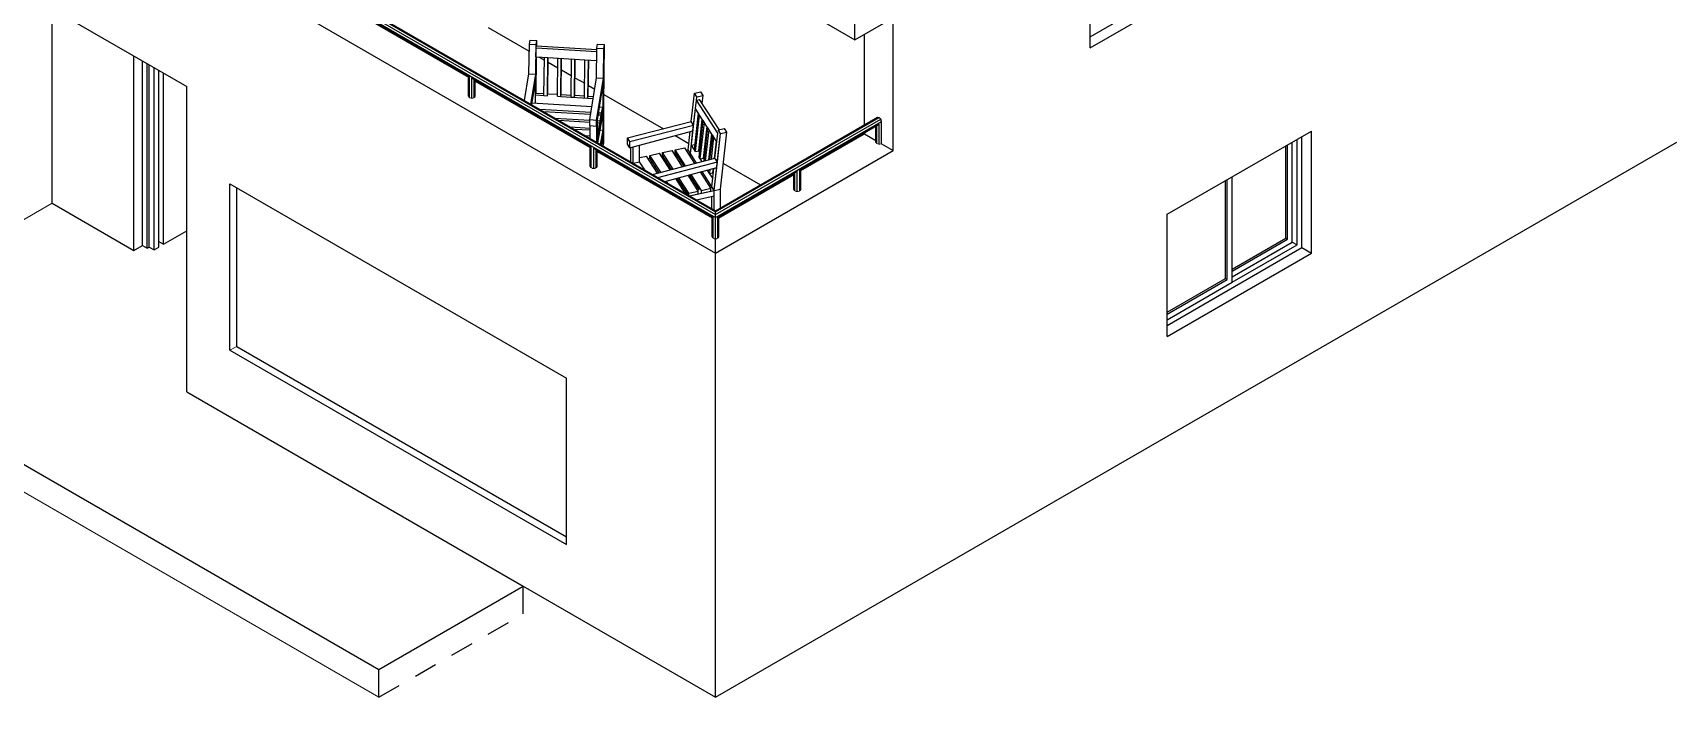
# Model space of a CAD drawing. Header units: millimetres. Extents: x 2491 to 2548.8, y 1338.3 to 1412.1.
# Drawn here: x 2496.89 to 2505.64, y 1346.39 to 1349.95 of the extents above; entities that cross this region are included whole.
import ezdxf

# ---------------------------------------------------------------- set-up
doc = ezdxf.new("R2010")
doc.units = ezdxf.units.MM
doc.linetypes.add('HIDDEN2', pattern=[0.1875, 0.125, -0.0625])
for name, color, linetype, lineweight in [('ARREDI attrezzature - furniture', 175, 'Continuous', 9), ('PROIEZIONI - projections', 145, 'Continuous', 13), ('PROIEZIONI finissime - fine lines', 251, 'Continuous', 9)]:
    doc.layers.add(name, color=color, linetype=linetype, lineweight=lineweight)
doc.layers.add('VETRATE sezioni - windows sections', color=171, linetype='Continuous')

msp = doc.modelspace()

# ---------------------------------------------------------------- linework, layer by layer
at = {"layer": 'ARREDI attrezzature - furniture', "linetype": 'Continuous', "lineweight": -3}
for p, q in [((2499.542, 1349.7278), (2499.5439, 1349.8867)), ((2499.542, 1349.7278), (2499.5439, 1349.8867)), ((2499.5439, 1349.8867), (2499.5476, 1349.9076)), ((2499.5439, 1349.8867), (2499.58, 1349.8845)), ((2499.5476, 1349.9076), (2499.5837, 1349.9054)), ((2499.5764, 1349.5712), (2499.58, 1349.8845)), ((2499.5782, 1349.7257), (2499.58, 1349.8845)), ((2499.58, 1349.8845), (2499.5837, 1349.9054)), ((2499.5834, 1349.8764), (2499.5837, 1349.9054)), ((2499.9055, 1349.8653), (2499.9092, 1349.8862)), ((2499.9092, 1349.8862), (2499.9454, 1349.8841)), ((2499.9417, 1349.5664), (2499.9454, 1349.8841)), ((2499.9417, 1349.8632), (2499.9454, 1349.8841)), ((2499.5793, 1349.8184), (2499.5798, 1349.866)), ((2499.5798, 1349.866), (2499.5817, 1349.8765)), ((2499.5798, 1349.866), (2499.9053, 1349.8468)), ((2499.5805, 1349.6249), (2499.5827, 1349.8182)), ((2499.5817, 1349.8765), (2499.9054, 1349.8574)), ((2499.5827, 1349.8182), (2499.6426, 1349.8146)), ((2499.6221, 1349.6119), (2499.6245, 1349.8157)), ((2499.6402, 1349.6108), (2499.6426, 1349.8146)), ((2499.642, 1349.6212), (2499.6443, 1349.8145)), ((2499.6426, 1349.8146), (2499.8414, 1349.8029)), ((2499.6944, 1349.6076), (2499.6968, 1349.8114)), ((2499.6968, 1349.8114), (2499.7149, 1349.8104)), ((2499.7125, 1349.6065), (2499.7149, 1349.8104)), ((2499.7144, 1349.617), (2499.7166, 1349.8103)), ((2499.7667, 1349.6033), (2499.7691, 1349.8072)), ((2499.7691, 1349.8072), (2499.7872, 1349.8061)), ((2499.7848, 1349.6022), (2499.7872, 1349.8061)), ((2499.7867, 1349.6127), (2499.7889, 1349.806)), ((2499.8391, 1349.599), (2499.8414, 1349.8029)), ((2499.8414, 1349.8029), (2499.9047, 1349.7992)), ((2499.8571, 1349.598), (2499.8595, 1349.8018)), ((2499.859, 1349.6084), (2499.8612, 1349.8017)), ((2499.9036, 1349.7065), (2499.9055, 1349.8653)), ((2499.9047, 1349.7992), (2499.9053, 1349.8468)), ((2499.9055, 1349.8653), (2499.9417, 1349.8632)), ((2499.9398, 1349.7044), (2499.9417, 1349.8632)), ((2499.5184, 1349.5849), (2499.542, 1349.7278)), ((2499.542, 1349.7278), (2499.5782, 1349.7257)), ((2499.5517, 1349.5656), (2499.5782, 1349.7257)), ((2499.5778, 1349.6939), (2499.5782, 1349.7257)), ((2499.8667, 1349.4829), (2499.9036, 1349.7065)), ((2499.9028, 1349.4807), (2499.9398, 1349.7044)), ((2499.9036, 1349.7065), (2499.9398, 1349.7044)), ((2499.938, 1349.5455), (2499.9398, 1349.7044)), ((2499.9394, 1349.6726), (2499.9398, 1349.7044)), ((2499.5564, 1349.5629), (2499.5778, 1349.6939)), ((2499.5764, 1349.5712), (2499.5778, 1349.6939)), ((2499.5769, 1349.6145), (2499.5788, 1349.625)), ((2499.5788, 1349.625), (2499.6222, 1349.6224)), ((2499.6402, 1349.6108), (2499.642, 1349.6212)), ((2499.6404, 1349.6213), (2499.642, 1349.6212)), ((2499.642, 1349.6212), (2499.6945, 1349.6181)), ((2499.7144, 1349.617), (2499.7669, 1349.6139)), ((2499.9084, 1349.4824), (2499.9394, 1349.6726)), ((2499.9084, 1349.4824), (2499.9394, 1349.6726)), ((2499.938, 1349.5455), (2499.9394, 1349.6726)), ((2500.4097, 1349.4727), (2500.4267, 1349.6248)), ((2500.4267, 1349.6248), (2500.4608, 1349.6321)), ((2500.4394, 1349.6051), (2500.4267, 1349.6248)), ((2500.4734, 1349.6124), (2500.4608, 1349.6321)), ((2499.511, 1349.5403), (2499.5121, 1349.5466)), ((2499.558, 1349.5723), (2499.8783, 1349.5533)), ((2499.5764, 1349.5712), (2499.5769, 1349.6145)), ((2499.5769, 1349.6145), (2499.6221, 1349.6119)), ((2499.5993, 1349.5382), (2499.8731, 1349.522)), ((2499.6221, 1349.6119), (2499.6402, 1349.6108)), ((2499.6944, 1349.6076), (2499.7125, 1349.6065)), ((2499.7125, 1349.6065), (2499.8854, 1349.5963)), ((2499.7667, 1349.6033), (2499.7848, 1349.6022)), ((2499.7848, 1349.6022), (2499.7867, 1349.6127)), ((2499.7867, 1349.6127), (2499.8392, 1349.6096)), ((2499.8391, 1349.599), (2499.8571, 1349.598)), ((2499.8571, 1349.598), (2499.859, 1349.6084)), ((2499.859, 1349.6084), (2499.8871, 1349.6068)), ((2499.9196, 1349.5509), (2499.9361, 1349.5499)), ((2499.9306, 1349.5186), (2499.9361, 1349.5499)), ((2499.9306, 1349.5038), (2499.9361, 1349.5351)), ((2499.9361, 1349.5351), (2499.9361, 1349.5499)), ((2499.9361, 1349.5456), (2499.938, 1349.5455)), ((2499.9361, 1349.5351), (2499.938, 1349.5455)), ((2499.938, 1349.5455), (2499.9417, 1349.5664)), ((2499.938, 1349.4268), (2499.938, 1349.5455)), ((2499.9417, 1349.3586), (2499.9417, 1349.5664)), ((2500.4053, 1349.301), (2500.4323, 1349.5418)), ((2500.4224, 1349.453), (2500.4323, 1349.5418)), ((2500.4323, 1349.5418), (2500.4374, 1349.5874)), ((2500.4323, 1349.5418), (2500.4374, 1349.5874)), ((2500.4545, 1349.5073), (2500.4323, 1349.5418)), ((2500.4374, 1349.5874), (2500.4394, 1349.6051)), ((2500.4374, 1349.5874), (2500.4544, 1349.591)), ((2500.5516, 1349.4104), (2500.4374, 1349.5874)), ((2500.4394, 1349.6051), (2500.4734, 1349.6124)), ((2500.5588, 1349.4292), (2500.4544, 1349.591)), ((2500.4686, 1349.5691), (2500.4734, 1349.6124)), ((2499.5443, 1349.521), (2499.5454, 1349.5273)), ((2499.5491, 1349.5182), (2499.5502, 1349.5246)), ((2499.5864, 1349.4967), (2499.5997, 1349.4959)), ((2499.6067, 1349.485), (2499.6201, 1349.4842)), ((2499.6197, 1349.5264), (2499.8714, 1349.5115)), ((2499.6678, 1349.4497), (2499.6811, 1349.449)), ((2499.6807, 1349.4912), (2499.8667, 1349.4802)), ((2499.7011, 1349.4794), (2499.8667, 1349.4696)), ((2499.7621, 1349.4442), (2499.8685, 1349.4379)), ((2499.8667, 1349.4505), (2499.8667, 1349.4829)), ((2499.8667, 1349.4829), (2499.9028, 1349.4807)), ((2499.8667, 1349.4505), (2499.9028, 1349.4484)), ((2499.8685, 1349.3827), (2499.8685, 1349.4504)), ((2499.9028, 1349.4484), (2499.9028, 1349.4807)), ((2499.9028, 1349.4484), (2499.9047, 1349.4597)), ((2499.9047, 1349.4597), (2499.9084, 1349.4824)), ((2499.9047, 1349.3619), (2499.9047, 1349.4597)), ((2499.9084, 1349.3933), (2499.9084, 1349.4824)), ((2499.9084, 1349.4777), (2499.9232, 1349.4768)), ((2499.9084, 1349.4672), (2499.9213, 1349.4664)), ((2499.9084, 1349.3785), (2499.9232, 1349.462)), ((2499.9101, 1349.3587), (2499.938, 1349.5158)), ((2499.9127, 1349.5091), (2499.9287, 1349.5082)), ((2499.9144, 1349.5196), (2499.9306, 1349.5186)), ((2499.9158, 1349.4351), (2499.9213, 1349.4664)), ((2499.9158, 1349.4203), (2499.9213, 1349.4516)), ((2499.9213, 1349.4516), (2499.9213, 1349.4664)), ((2499.9213, 1349.4621), (2499.9232, 1349.462)), ((2499.9232, 1349.4768), (2499.9287, 1349.5082)), ((2499.9232, 1349.462), (2499.9287, 1349.4933)), ((2499.9232, 1349.462), (2499.9232, 1349.4768)), ((2499.9287, 1349.4933), (2499.9287, 1349.5082)), ((2499.9287, 1349.5039), (2499.9306, 1349.5038)), ((2499.9306, 1349.5038), (2499.9306, 1349.5186)), ((2499.938, 1349.4268), (2499.938, 1349.5158)), ((2500.069, 1349.3846), (2500.4097, 1349.4727)), ((2500.0817, 1349.365), (2500.4224, 1349.453)), ((2500.4224, 1349.453), (2500.4097, 1349.4727)), ((2500.4189, 1349.4226), (2500.4224, 1349.453)), ((2500.4263, 1349.322), (2500.4481, 1349.5172)), ((2500.4326, 1349.3122), (2500.4545, 1349.5073)), ((2500.4545, 1349.5073), (2500.4481, 1349.5172)), ((2500.4497, 1349.3159), (2500.4687, 1349.4854)), ((2500.4517, 1349.2827), (2500.4735, 1349.4778)), ((2500.5465, 1349.3648), (2500.4545, 1349.5073)), ((2500.458, 1349.2729), (2500.4799, 1349.468)), ((2500.4799, 1349.468), (2500.4735, 1349.4779)), ((2500.475, 1349.2765), (2500.494, 1349.4461)), ((2499.6881, 1349.438), (2499.7015, 1349.4372)), ((2499.7492, 1349.4027), (2499.7625, 1349.402)), ((2499.7492, 1349.4027), (2499.7625, 1349.402)), ((2499.7825, 1349.4324), (2499.8685, 1349.4273)), ((2499.7899, 1349.3792), (2499.8032, 1349.3785)), ((2499.8435, 1349.3972), (2499.8685, 1349.3957)), ((2499.8435, 1349.3972), (2499.8685, 1349.3957)), ((2499.9084, 1349.4355), (2499.9158, 1349.4351)), ((2499.9084, 1349.425), (2499.9139, 1349.4247)), ((2499.9084, 1349.3933), (2499.9139, 1349.4247)), ((2499.9084, 1349.3785), (2499.9139, 1349.4098)), ((2499.9084, 1349.3785), (2499.9084, 1349.3933)), ((2499.9084, 1349.3597), (2499.9084, 1349.3785)), ((2499.9139, 1349.4098), (2499.9139, 1349.4247)), ((2499.9139, 1349.4204), (2499.9158, 1349.4203)), ((2499.9158, 1349.4203), (2499.9158, 1349.4351)), ((2499.9223, 1349.4277), (2499.938, 1349.4268)), ((2499.9244, 1349.3505), (2499.938, 1349.4268)), ((2499.9292, 1349.3477), (2499.938, 1349.3971)), ((2499.938, 1349.3971), (2499.938, 1349.4268)), ((2499.938, 1349.3426), (2499.938, 1349.3971)), ((2499.9387, 1349.3422), (2499.9417, 1349.3586)), ((2500.069, 1349.3523), (2500.069, 1349.3846)), ((2500.0817, 1349.365), (2500.069, 1349.3846)), ((2500.0817, 1349.3326), (2500.0817, 1349.365)), ((2500.1328, 1349.3463), (2500.4189, 1349.4226)), ((2500.3926, 1349.3207), (2500.4036, 1349.4185)), ((2500.3926, 1349.3207), (2500.4036, 1349.4185)), ((2500.4053, 1349.301), (2500.4189, 1349.4226)), ((2500.479, 1349.2612), (2500.4989, 1349.4385)), ((2500.4867, 1349.2632), (2500.5052, 1349.4287)), ((2500.5052, 1349.4287), (2500.4989, 1349.4385)), ((2500.5038, 1349.2676), (2500.5194, 1349.4067)), ((2500.5097, 1349.2691), (2500.5243, 1349.3992)), ((2500.5174, 1349.2711), (2500.5306, 1349.3894)), ((2500.5306, 1349.3894), (2500.5243, 1349.3992)), ((2500.5322, 1349.1043), (2500.5663, 1349.4084)), ((2500.5345, 1349.2755), (2500.5448, 1349.3674)), ((2500.5365, 1349.276), (2500.5516, 1349.4104)), ((2500.5365, 1349.276), (2500.5516, 1349.4104)), ((2500.5465, 1349.3648), (2500.5516, 1349.4104)), ((2500.5492, 1349.2564), (2500.5663, 1349.4084)), ((2500.5536, 1349.4281), (2500.5876, 1349.4354)), ((2500.5663, 1349.4084), (2500.5536, 1349.4281)), ((2500.5663, 1349.4084), (2500.6003, 1349.4158)), ((2500.5663, 1349.1117), (2500.6003, 1349.4158)), ((2500.6003, 1349.4158), (2500.5876, 1349.4354)), ((2499.8472, 1349.3462), (2499.8605, 1349.3454)), ((2499.8685, 1349.3339), (2499.8685, 1349.3408)), ((2499.9084, 1349.3108), (2499.9084, 1349.3178)), ((2499.9166, 1349.3061), (2499.9177, 1349.3124)), ((2499.9213, 1349.3034), (2499.9225, 1349.3096)), ((2500.0817, 1349.3326), (2500.069, 1349.3523)), ((2500.0817, 1349.3326), (2500.0988, 1349.3372)), ((2500.0861, 1349.2571), (2500.0861, 1349.3338)), ((2500.0988, 1349.3372), (2500.1328, 1349.3463)), ((2500.0988, 1349.2499), (2500.0988, 1349.3372)), ((2500.1328, 1349.2572), (2500.1328, 1349.3463)), ((2500.1328, 1349.2796), (2500.1712, 1349.2879)), ((2500.23, 1349.1968), (2500.1712, 1349.2879)), ((2500.1796, 1349.2748), (2500.1883, 1349.2767)), ((2500.1883, 1349.2915), (2500.2393, 1349.3025)), ((2500.1883, 1349.2767), (2500.1883, 1349.2915)), ((2500.2466, 1349.2011), (2500.1883, 1349.2915)), ((2500.1883, 1349.2767), (2500.1967, 1349.2785)), ((2500.2384, 1349.1989), (2500.1883, 1349.2767)), ((2500.2028, 1349.1897), (2500.5365, 1349.276)), ((2500.2965, 1349.214), (2500.2393, 1349.3025)), ((2500.2478, 1349.2895), (2500.2564, 1349.2914)), ((2500.2564, 1349.3062), (2500.3075, 1349.3172)), ((2500.2564, 1349.2914), (2500.2564, 1349.3062)), ((2500.3131, 1349.2183), (2500.2564, 1349.3062)), ((2500.3049, 1349.2161), (2500.2564, 1349.2914)), ((2500.2604, 1349.2698), (2500.2691, 1349.2717)), ((2500.363, 1349.2312), (2500.3075, 1349.3172)), ((2500.3159, 1349.3041), (2500.3245, 1349.306)), ((2500.3245, 1349.3208), (2500.3756, 1349.3318)), ((2500.3245, 1349.306), (2500.3245, 1349.3208)), ((2500.3796, 1349.2355), (2500.3245, 1349.3208)), ((2500.3245, 1349.306), (2500.3329, 1349.3078)), ((2500.3372, 1349.2863), (2500.3245, 1349.306)), ((2500.3286, 1349.2845), (2500.3372, 1349.2863)), ((2500.3714, 1349.2333), (2500.3372, 1349.2863)), ((2500.4295, 1349.2484), (2500.3756, 1349.3318)), ((2500.384, 1349.3188), (2500.3926, 1349.3207)), ((2500.4053, 1349.301), (2500.3926, 1349.3207)), ((2500.3967, 1349.2991), (2500.4053, 1349.301)), ((2500.4053, 1349.301), (2500.4104, 1349.3466)), ((2500.4053, 1349.2858), (2500.4053, 1349.301)), ((2500.4379, 1349.2505), (2500.4053, 1349.301)), ((2500.4104, 1349.3466), (2500.4275, 1349.3503)), ((2500.4271, 1349.3207), (2500.4104, 1349.3466)), ((2500.4326, 1349.3122), (2500.4263, 1349.322)), ((2500.4292, 1349.3476), (2500.4275, 1349.3503)), ((2500.4326, 1349.3122), (2500.4497, 1349.3159)), ((2500.4545, 1349.3083), (2500.4497, 1349.3159)), ((2500.458, 1349.2729), (2500.4517, 1349.2827)), ((2500.458, 1349.2729), (2500.475, 1349.2765)), ((2500.4675, 1349.2582), (2500.458, 1349.2729)), ((2500.4799, 1349.269), (2500.475, 1349.2765)), ((2500.5492, 1349.2564), (2500.5365, 1349.276)), ((2500.0861, 1349.2082), (2500.0861, 1349.2152)), ((2500.0988, 1349.2499), (2500.1328, 1349.2572)), ((2500.0988, 1349.2498), (2500.0988, 1349.2499)), ((2500.0988, 1349.2498), (2500.0988, 1349.2499)), ((2500.0988, 1349.2009), (2500.0988, 1349.2078)), ((2500.1186, 1349.1895), (2500.1115, 1349.2005)), ((2500.1607, 1349.2141), (2500.1328, 1349.2572)), ((2500.1491, 1349.1719), (2500.142, 1349.1829)), ((2500.1923, 1349.2552), (2500.2009, 1349.257)), ((2500.2091, 1349.2291), (2500.2178, 1349.231)), ((2500.2303, 1349.1739), (2500.5492, 1349.2564)), ((2500.2683, 1349.1519), (2500.5458, 1349.226)), ((2500.2773, 1349.2438), (2500.2859, 1349.2456)), ((2500.3454, 1349.2584), (2500.354, 1349.2603)), ((2500.447, 1349.1009), (2500.3927, 1349.1851)), ((2500.3958, 1349.1802), (2500.4045, 1349.1821)), ((2500.4514, 1349.1093), (2500.4011, 1349.1873)), ((2500.4053, 1349.1655), (2500.4053, 1349.1807)), ((2500.4641, 1349.1045), (2500.4092, 1349.1895)), ((2500.5152, 1349.1155), (2500.4589, 1349.2028)), ((2500.5195, 1349.124), (2500.4672, 1349.205)), ((2500.5024, 1349.204), (2500.4967, 1349.2129)), ((2500.5024, 1349.204), (2500.5036, 1349.2147)), ((2500.5088, 1349.1942), (2500.5024, 1349.204)), ((2500.5246, 1349.1696), (2500.5024, 1349.204)), ((2500.5088, 1349.1942), (2500.5113, 1349.2168)), ((2500.5088, 1349.1942), (2500.5258, 1349.1979)), ((2500.5195, 1349.124), (2500.5305, 1349.2219)), ((2500.5246, 1349.1696), (2500.5305, 1349.2219)), ((2500.5258, 1349.1979), (2500.5284, 1349.2213)), ((2500.5275, 1349.1952), (2500.5258, 1349.1979)), ((2500.5322, 1349.1043), (2500.5458, 1349.226)), ((2500.5458, 1349.226), (2500.5492, 1349.2564)), ((2500.207, 1349.1384), (2500.1999, 1349.1494)), ((2500.2086, 1349.1375), (2500.2086, 1349.1444)), ((2500.2104, 1349.1364), (2500.2186, 1349.1386)), ((2500.2109, 1349.1362), (2500.2107, 1349.1365)), ((2500.2129, 1349.135), (2500.2129, 1349.1371)), ((2500.2256, 1349.1277), (2500.2256, 1349.1346)), ((2500.2597, 1349.108), (2500.2597, 1349.1149)), ((2500.269, 1349.1515), (2500.2687, 1349.152)), ((2500.2843, 1349.1427), (2500.2769, 1349.1542)), ((2500.3036, 1349.0826), (2500.2965, 1349.0936)), ((2500.377, 1349.0892), (2500.3265, 1349.1674)), ((2500.3277, 1349.1656), (2500.3363, 1349.1674)), ((2500.3927, 1349.0801), (2500.3349, 1349.1697)), ((2500.3959, 1349.0899), (2500.3431, 1349.1718)), ((2500.3445, 1349.1395), (2500.3531, 1349.1414)), ((2500.3746, 1349.0928), (2500.3833, 1349.0947)), ((2500.3959, 1349.0899), (2500.447, 1349.1009)), ((2500.4, 1349.0759), (2500.5322, 1349.1043)), ((2500.4394, 1349.1127), (2500.4394, 1349.1279)), ((2500.4428, 1349.1075), (2500.4514, 1349.1093)), ((2500.447, 1349.086), (2500.447, 1349.1009)), ((2500.4641, 1349.1045), (2500.5152, 1349.1155)), ((2500.4641, 1349.0897), (2500.4641, 1349.1045)), ((2500.4641, 1349.0897), (2500.5152, 1349.1007)), ((2500.5109, 1349.1221), (2500.5195, 1349.124)), ((2500.5152, 1349.1007), (2500.5152, 1349.1155)), ((2500.5195, 1349.124), (2500.5246, 1349.1696)), ((2500.5322, 1349.1043), (2500.5195, 1349.124)), ((2500.5322, 1349.1043), (2500.5663, 1349.1117)), ((2500.5322, 1348.9996), (2500.5322, 1349.1043)), ((2500.5663, 1349.0112), (2500.5663, 1349.1117)), ((2500.31, 1349.0789), (2500.3151, 1349.08)), ((2500.3151, 1349.08), (2500.3122, 1349.0846)), ((2500.3278, 1349.0752), (2500.3274, 1349.0758)), ((2500.3278, 1349.0752), (2500.3283, 1349.0753)), ((2500.3278, 1349.0687), (2500.3278, 1349.0752)), ((2500.3383, 1349.0626), (2500.347, 1349.0645)), ((2500.3383, 1349.0626), (2500.347, 1349.0645)), ((2500.3758, 1349.041), (2500.3845, 1349.0429)), ((2500.3959, 1349.0782), (2500.3959, 1349.0899)), ((2500.4, 1349.0759), (2500.447, 1349.086)), ((2500.4374, 1349.0543), (2500.5322, 1349.0746)), ((2500.5195, 1349.0069), (2500.5195, 1349.0719)), ((2500.5322, 1348.9996), (2500.5322, 1349.0746)), ((2500.4599, 1348.9924), (2500.4686, 1348.9943)), ((2500.4881, 1348.9761), (2500.4968, 1348.978)), ((2500.5263, 1348.9672), (2500.5391, 1348.9597)), ((2500.5391, 1348.9894), (2500.5391, 1348.9956)), ((2500.5391, 1348.9746), (2500.5391, 1348.9894)), ((2500.5391, 1348.9597), (2500.5391, 1348.9746)), ((2500.5391, 1348.9597), (2500.552, 1348.9672)), ((2500.5391, 1348.9536), (2500.5391, 1348.9597)), ((2500.5663, 1348.9626), (2500.5663, 1348.9693))]:
    msp.add_line(p, q, dxfattribs=at)
at = {"layer": 'PROIEZIONI - projections', "linetype": 'Continuous', "lineweight": -3}
for p, q in [((2501.2851, 1349.9094), (2506.0915, 1352.6844)), ((2498.6048, 1351.4569), (2501.2851, 1349.9094)), ((2502.5437, 1349.8668), (2502.5437, 1350.5198)), ((2496.4779, 1350.3714), (2497.7116, 1349.6591)), ((2497.8587, 1350.3162), (2500.5389, 1348.7687)), ((2502.5437, 1349.8668), (2503.1863, 1350.2378)), ((2496.992, 1349.0358), (2496.992, 1350.0746)), ((2498.6036, 1350.0641), (2499.2185, 1349.7091)), ((2499.3237, 1349.9749), (2499.5434, 1349.848)), ((2501.2851, 1349.9094), (2501.2851, 1349.9948)), ((2501.4899, 1349.3178), (2501.4899, 1350.0277)), ((2501.3357, 1349.4555), (2501.3357, 1349.9387)), ((2497.4289, 1348.7836), (2497.4289, 1349.8223)), ((2499.5965, 1349.8174), (2499.6243, 1349.8013)), ((2499.644, 1349.7899), (2499.6962, 1349.7598)), ((2499.7159, 1349.7484), (2499.7681, 1349.7183)), ((2499.7878, 1349.7069), (2499.84, 1349.6768)), ((2497.7116, 1348.0267), (2497.7116, 1349.6591)), ((2499.2548, 1349.6882), (2499.8697, 1349.3332)), ((2499.8597, 1349.6654), (2499.8936, 1349.6458)), ((2499.9423, 1349.6177), (2500.2604, 1349.4341)), ((2500.3241, 1349.3973), (2500.3965, 1349.3555)), ((2500.5389, 1346.3944), (2505.6795, 1349.3623)), ((2500.995, 1349.2101), (2501.3357, 1349.4068)), ((2501.3357, 1349.4068), (2501.3357, 1349.4135)), ((2501.3357, 1349.4068), (2501.3964, 1349.3718)), ((2501.4274, 1349.3539), (2501.4899, 1349.3178)), ((2502.955, 1348.9765), (2503.7261, 1349.4217)), ((2503.7261, 1348.7687), (2503.7261, 1349.4217)), ((2499.9061, 1349.3122), (2500.521, 1348.9572)), ((2500.4506, 1349.3243), (2500.456, 1349.3212)), ((2500.4786, 1349.3081), (2500.4839, 1349.305)), ((2500.5066, 1349.292), (2500.5119, 1349.2889)), ((2500.5345, 1349.2758), (2500.5349, 1349.2756)), ((2500.5389, 1348.7687), (2501.4899, 1349.3178)), ((2500.5573, 1348.9574), (2500.9587, 1349.1891)), ((2500.5816, 1349.2486), (2500.7795, 1349.1344)), ((2497.943, 1348.2493), (2497.943, 1349.1397)), ((2497.943, 1349.1397), (2499.7421, 1348.1009)), ((2497.9793, 1348.2703), (2497.9793, 1349.1187)), ((2500.8159, 1349.1134), (2500.8217, 1349.11)), ((2496.992, 1349.0358), (2497.4289, 1348.7836)), ((2502.955, 1348.3235), (2502.955, 1348.9765)), ((2500.5389, 1348.7687), (2500.5389, 1348.8454)), ((2497.4289, 1348.7836), (2497.4752, 1348.8103)), ((2500.5389, 1346.3944), (2500.5389, 1348.7687)), ((2502.955, 1348.3235), (2503.7261, 1348.7687)), ((2503.6747, 1348.7984), (2503.7261, 1348.7687)), ((2497.943, 1348.2493), (2499.7421, 1347.2106)), ((2497.9793, 1348.2703), (2499.7421, 1347.2525)), ((2499.7421, 1347.2106), (2499.7421, 1348.1009)), ((2497.7116, 1348.0267), (2499.5108, 1346.988)), ((2499.5108, 1346.988), (2500.5389, 1346.3944))]:
    msp.add_line(p, q, dxfattribs=at)
at = {"layer": 'PROIEZIONI - projections'}
for p, q in [((2496.992, 1349.0358), (2496.4779, 1348.739)), ((2497.943, 1348.2493), (2497.9793, 1348.2703))]:
    msp.add_line(p, q, dxfattribs=at)
at = {"layer": 'PROIEZIONI finissime - fine lines', "linetype": 'Continuous', "lineweight": -3}
for p, q in [((2497.9342, 1350.4934), (2500.5391, 1348.9894)), ((2497.9433, 1350.4943), (2500.5391, 1348.9956)), ((2497.9251, 1350.4838), (2500.5391, 1348.9746)), ((2492.3141, 1350.2527), (2498.7397, 1346.5428)), ((2502.5437, 1349.9262), (2503.1349, 1350.2675)), ((2498.5726, 1350.0951), (2499.2238, 1349.7191)), ((2498.5854, 1350.0815), (2499.2185, 1349.7161)), ((2493.0852, 1349.8075), (2498.7397, 1346.5428)), ((2497.4752, 1348.8103), (2497.4752, 1349.7956)), ((2497.5009, 1348.7954), (2497.5009, 1349.7808)), ((2497.5112, 1348.8014), (2497.5112, 1349.7748)), ((2497.5369, 1348.7865), (2497.5369, 1349.76)), ((2497.5626, 1348.8014), (2497.5626, 1349.7452)), ((2497.5883, 1348.8162), (2497.5883, 1349.7303)), ((2499.2185, 1349.6078), (2499.2185, 1349.7161)), ((2499.2238, 1349.6017), (2499.2238, 1349.7191)), ((2499.2238, 1349.7191), (2499.875, 1349.3431)), ((2499.2367, 1349.5973), (2499.2367, 1349.7056)), ((2499.2367, 1349.7056), (2499.8697, 1349.3401)), ((2499.2495, 1349.6017), (2499.2495, 1349.6981)), ((2499.2548, 1349.6078), (2499.2548, 1349.6951)), ((2500.5391, 1348.9956), (2501.4055, 1349.4957)), ((2500.5391, 1348.9894), (2501.4146, 1349.4948)), ((2500.5391, 1348.9746), (2501.4236, 1349.4853)), ((2500.552, 1348.9672), (2501.4274, 1349.4726)), ((2500.995, 1349.2168), (2501.4146, 1349.459)), ((2501.3964, 1349.3613), (2501.3964, 1349.4485)), ((2501.4017, 1349.3555), (2501.4017, 1349.4516)), ((2501.4055, 1349.4957), (2501.4146, 1349.4948)), ((2501.4236, 1349.4853), (2501.4146, 1349.4948)), ((2501.4146, 1349.3508), (2501.4146, 1349.459)), ((2501.4274, 1349.4726), (2501.4236, 1349.4853)), ((2501.4274, 1349.3539), (2501.4274, 1349.4726)), ((2503.6233, 1348.8281), (2503.6233, 1349.3623)), ((2503.649, 1348.8132), (2503.649, 1349.3771)), ((2503.6747, 1348.7984), (2503.6747, 1349.392)), ((2499.8697, 1349.2318), (2499.8697, 1349.3401)), ((2499.875, 1349.2257), (2499.875, 1349.3431)), ((2499.875, 1349.3431), (2500.5263, 1348.9672)), ((2499.8879, 1349.2214), (2499.8879, 1349.3296)), ((2499.8879, 1349.3296), (2500.521, 1348.9641)), ((2499.9008, 1349.2257), (2499.9008, 1349.3222)), ((2499.9061, 1349.2318), (2499.9061, 1349.3191)), ((2503.5975, 1348.8429), (2503.5975, 1349.3475)), ((2500.5573, 1348.9641), (2500.9768, 1349.2063)), ((2500.9587, 1349.1086), (2500.9587, 1349.1958)), ((2500.964, 1349.1025), (2500.964, 1349.1989)), ((2500.9768, 1349.0981), (2500.9768, 1349.2063)), ((2500.9897, 1349.1025), (2500.9897, 1349.2199)), ((2500.995, 1349.1086), (2500.995, 1349.2168)), ((2503.2763, 1348.6277), (2503.2763, 1349.162)), ((2503.302, 1348.6129), (2503.302, 1349.1768)), ((2500.521, 1348.8559), (2500.521, 1348.9641)), ((2500.5263, 1348.8498), (2500.5263, 1348.9672)), ((2500.5391, 1348.8454), (2500.5391, 1348.9536)), ((2500.552, 1348.8498), (2500.552, 1348.9672)), ((2500.5573, 1348.8559), (2500.5573, 1348.9641)), ((2497.5626, 1348.831), (2497.5883, 1348.8162)), ((2497.5883, 1348.8162), (2497.7116, 1348.8874)), ((2503.302, 1348.6723), (2503.5975, 1348.8429)), ((2503.302, 1348.6426), (2503.6233, 1348.8281)), ((2503.5883, 1348.8483), (2503.5975, 1348.8429)), ((2503.6233, 1348.8281), (2503.649, 1348.8132)), ((2497.4752, 1348.8103), (2497.5009, 1348.7954)), ((2497.5009, 1348.7954), (2497.5112, 1348.8014)), ((2497.5112, 1348.8014), (2497.5369, 1348.7865)), ((2497.5369, 1348.7865), (2497.5626, 1348.8014)), ((2502.955, 1348.3829), (2503.6747, 1348.7984)), ((2503.302, 1348.6129), (2503.649, 1348.8132)), ((2502.955, 1348.4422), (2503.2763, 1348.6277)), ((2502.955, 1348.4126), (2503.302, 1348.6129)), ((2503.267, 1348.6331), (2503.2763, 1348.6277)), ((2498.7397, 1346.5428), (2499.5108, 1346.988)), ((2499.5108, 1346.8396), (2499.5108, 1346.988)), ((2498.7397, 1346.3944), (2498.7397, 1346.5428))]:
    msp.add_line(p, q, dxfattribs=at)
at = {"layer": 'PROIEZIONI finissime - fine lines'}
msp.add_line((2498.7397, 1346.3944), (2492.3141, 1350.1043), dxfattribs=at)
at = {"layer": 'PROIEZIONI finissime - fine lines', "linetype": 'HIDDEN2', "lineweight": -3}
msp.add_line((2498.7397, 1346.3944), (2499.5108, 1346.8396), dxfattribs=at)
at = {"layer": 'PROIEZIONI finissime - fine lines'}
for centre, radius, start, end in [((2499.2367, 1349.6183), 0.021, 210.00155, 329.99845), ((2501.4158, 1349.374), 0.0232, 213.10404, 299.9959), ((2499.8879, 1349.2423), 0.021, 209.99735, 330.00265), ((2500.9768, 1349.1191), 0.021, 209.99856, 330.00144), ((2500.5391, 1348.8664), 0.021, 209.99856, 330.00144)]:
    msp.add_arc(centre, radius, start, end, dxfattribs=at)
at = {"layer": 'VETRATE sezioni - windows sections'}
for p, q in [((2503.5883, 1348.8483), (2503.5883, 1349.3421)), ((2503.267, 1348.6331), (2503.267, 1349.1566)), ((2503.302, 1348.6829), (2503.5883, 1348.8483)), ((2502.955, 1348.4529), (2503.267, 1348.6331))]:
    msp.add_line(p, q, dxfattribs=at)

doc.saveas('drawing.dxf')
